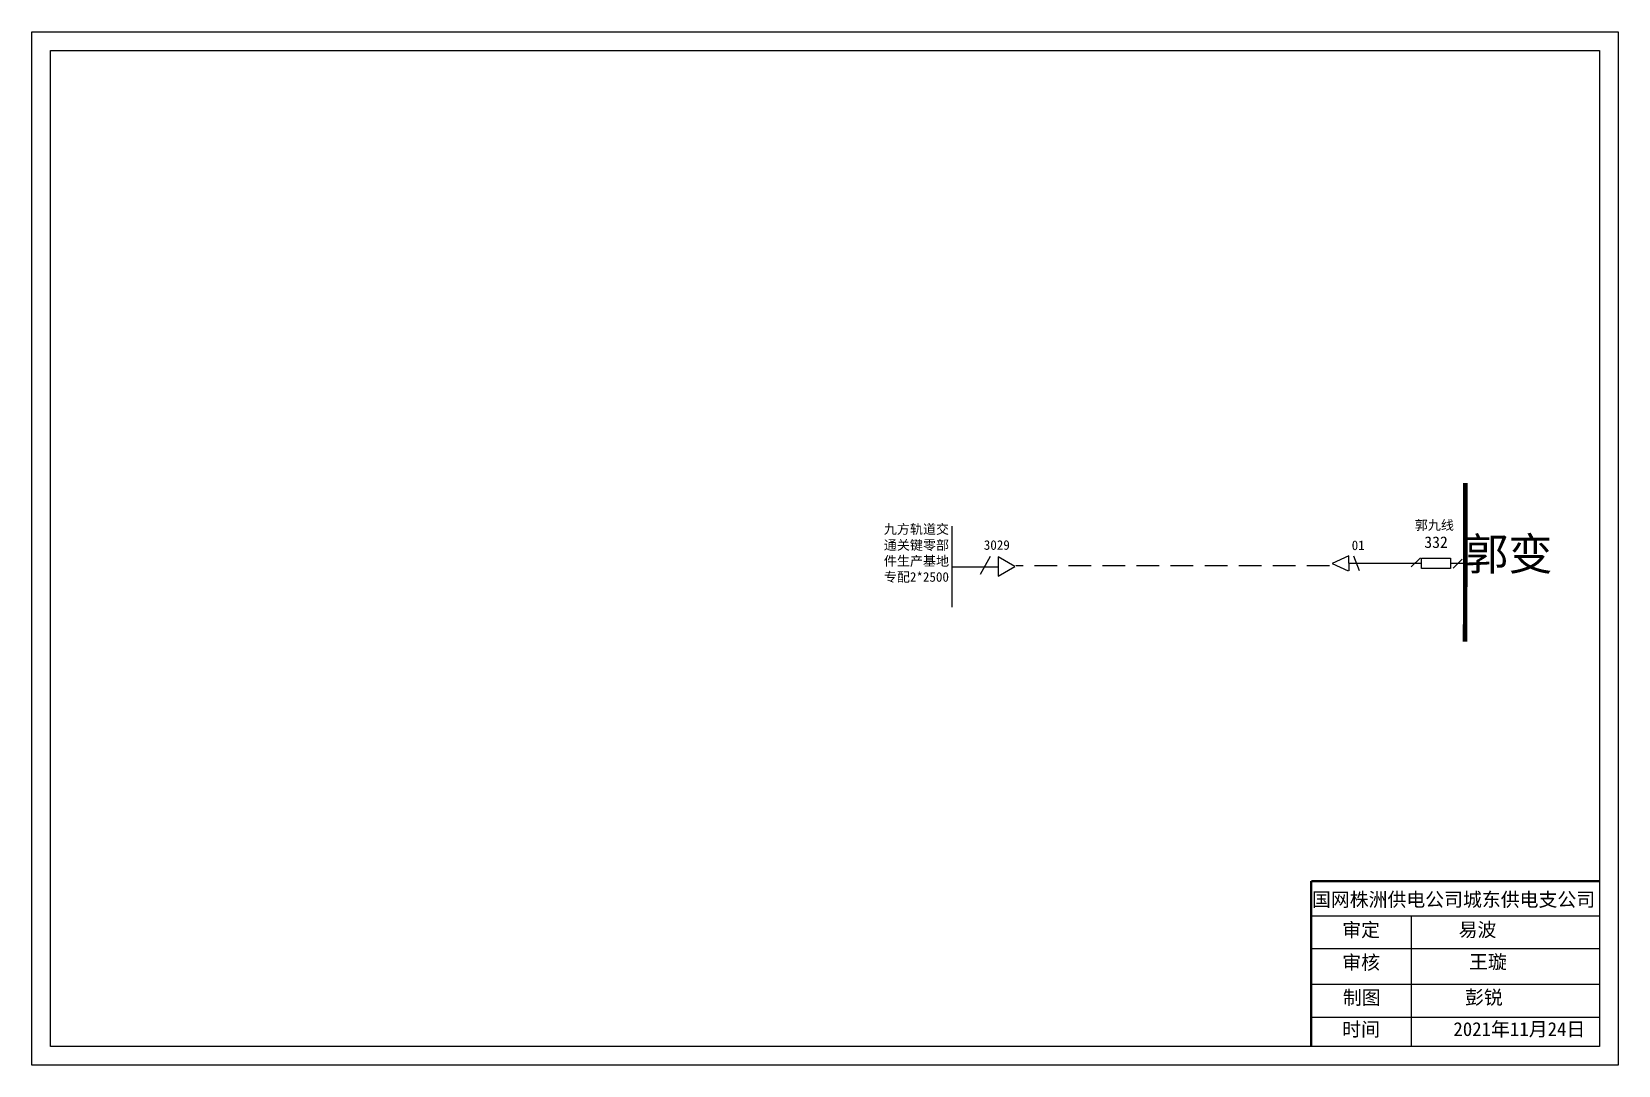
# Model space of a CAD drawing. Extents: x 0 to 344, y 0 to 224.
import ezdxf

# ---------------------------------------------------------------- set-up
doc = ezdxf.new("R2010")
doc.units = 0
doc.header["$LTSCALE"] = 0.774411
doc.linetypes.add('ACAD_ISO02W100', pattern=[15, 12, -3])
doc.linetypes.add('DASHED2', pattern=[9.525, 6.35, -3.175])
doc.layers.get('0').update_dxf_attribs({"linetype": 'CONTINUOUS'})
doc.styles.add('SimSun_txtstyle_2.07_0_0', font='', dxfattribs={"height": 2.073375})
doc.styles.add('SimSun_txtstyle_3.00_0_0', font='', dxfattribs={"height": 3})
doc.styles.get("Standard").update_dxf_attribs({"font": '', "height": 2.5})
doc.styles.add('字体', font='', dxfattribs={"height": 2.5})
doc.styles.get('SimSun_txtstyle_2.07_0_0').set_extended_font_data('SimSun')
doc.styles.get('SimSun_txtstyle_3.00_0_0').set_extended_font_data('SimSun')
doc.styles.get('Standard').set_extended_font_data('SimSun')
doc.styles.get('字体').set_extended_font_data('SimSun')

msp = doc.modelspace()

# ---------------------------------------------------------------- linework, layer by layer
at = {"linetype": 'Continuous'}
for p, q in [((-0.46, 223.72), (343.52, 223.72)), ((-0.46, -0.24), (-0.46, 223.72)), ((343.52, 223.72), (343.52, -0.24)), ((285.11, 110.15), (281.51, 108.49)), ((285.15, 106.93), (285.11, 110.15)), ((286.11, 110.16), (287.36, 106.96)), ((281.51, 108.49), (284.95, 106.93)), ((298.63, 107.73), (300.62, 109.71)), ((307.71, 107.47), (309.69, 109.44)), ((276.97, 32.16), (339.34, 32.16)), ((298.62, 32.15), (298.62, 3.82)), ((276.97, 25.06), (339.34, 25.06)), ((276.97, 17.31), (339.34, 17.31)), ((276.97, 10.21), (339.34, 10.21)), ((343.52, -0.24), (-0.46, -0.24))]:
    msp.add_line(p, q, dxfattribs=at)
at = {"color": 7, "linetype": 'Continuous'}
for p, q in [((199.1, 99.05), (199.1, 116.58)), ((205.26, 106.21), (207.41, 110.11)), ((208.95, 107.66), (199.12, 107.66))]:
    msp.add_line(p, q, dxfattribs=at)
at = {"color": 7, "linetype": 'DASHED2'}
msp.add_line((280.89, 107.95), (212.9, 107.95), dxfattribs=at)
msp.add_line((285.09, 108.58), (300.9, 108.57))
at = {"linetype": 'ACAD_ISO02W100'}
msp.add_line((307.1, 108.55), (310.19, 108.55), dxfattribs=at)
at = {"linetype": 'Continuous'}
for points in [[(3.59, 219.68), (339.47, 219.68), (339.47, 3.8), (3.59, 3.8)], [(307.13, 107.42), (300.88, 107.42), (300.88, 109.64), (307.13, 109.64)]]:
    msp.add_lwpolyline(points, close=True, dxfattribs=at)
for points, const_width in [([(310.31, 91.58), (310.36, 125.93)], 1), ([(276.93, 39.67), (276.93, 3.94)], 0.5), ([(276.97, 39.67), (339.34, 39.67)], 0.5)]:
    msp.add_lwpolyline(points, dxfattribs=dict(at, const_width=const_width))
at = {"color": 7, "linetype": 'Continuous'}
msp.add_lwpolyline([(212.69, 107.85), (209.05, 109.95), (209.05, 105.75)], close=True, dxfattribs=at)

# ---------------------------------------------------------------- texts
at = {"color": 0, "linetype": 'Continuous', "width": 14.4779, "attachment_point": 1, "style": '字体'}
for s, insert, char_height in [('九方轨道交通关键零部件生产基地专配2*2500', (184.28, 116.98), 2.0734), ('郭九线', (299.4, 117.85), 2.073)]:
    msp.add_mtext(s, dxfattribs=dict(at, insert=insert, char_height=char_height))
at = {"color": 0, "linetype": 'Continuous', "insert": (301.46, 114.36), "char_height": 2.5, "width": 5.6554, "attachment_point": 1}
msp.add_mtext('332', dxfattribs=at)
at = {"linetype": 'Continuous', "attachment_point": 1}
for s, insert, char_height, width, style in [('  郭变', (300.62, 114.06), 7, 38.179, '字体'), ('3029', (205.96, 113.53), 2.073, 4.5446, 'SimSun_txtstyle_2.07_0_0'), ('01', (285.72, 113.46), 2.073, 4.5446, 'SimSun_txtstyle_2.07_0_0'), ('国网株洲供电公司城东供电支公司', (277.11, 37.17), 3, 82.0179, '字体'), ('审定', (283.67, 30.6), 3, 23.4615, '字体'), ('易波', (308.9, 30.63), 3, 23.4615, '字体'), ('王璇', (311.17, 23.67), 3, 33.0539, '字体'), ('审核', (283.67, 23.54), 3, 23.4615, '字体'), ('制图', (283.83, 15.92), 3, 23.4615, '字体'), ('彭锐', (310.28, 15.96), 3, 37.26, 'SimSun_txtstyle_3.00_0_0'), ('时间', (283.67, 9.04), 3, 23.4615, '字体'), ('2021年11月24日', (307.77, 9.09), 3, 33.1467, 'SimSun_txtstyle_3.00_0_0')]:
    msp.add_mtext(s, dxfattribs=dict(at, insert=insert, char_height=char_height, width=width, style=style))

doc.saveas('drawing.dxf')
